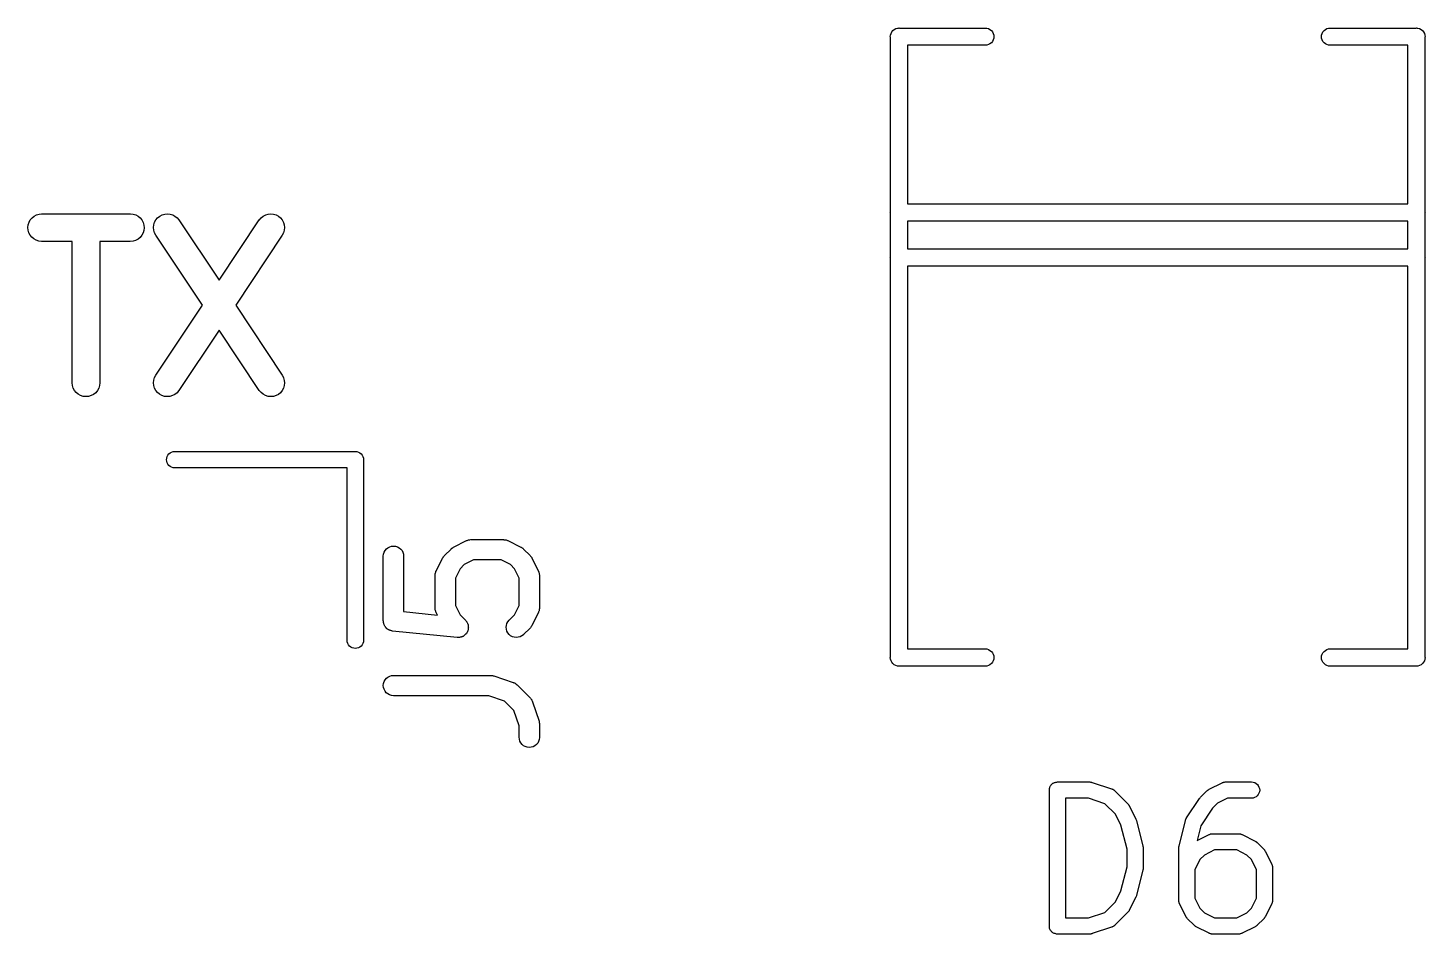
# Model space of a CAD drawing. Extents: x 122.7 to 185.3, y -119.4 to -70.3.
# Drawn here: x 136.97 to 147.26, y -118.37 to -111.7 of the extents above; entities that cross this region are included whole.
import ezdxf

# ---------------------------------------------------------------- set-up
doc = ezdxf.new("R2010")
doc.units = 0
doc.layers.add('BLACK', color=7, linetype='CONTINUOUS')

msp = doc.modelspace()

# ---------------------------------------------------------------- linework, layer by layer
at = {"layer": 'BLACK', "linetype": 'CONTINUOUS'}
for p, q in [((143.32, -111.748), (143.324, -111.736)), ((143.324, -111.736), (143.33, -111.725)), ((143.33, -111.725), (143.338, -111.715)), ((143.338, -111.715), (143.348, -111.707)), ((143.348, -111.707), (143.359, -111.701)), ((143.359, -111.701), (143.371, -111.697)), ((143.371, -111.697), (143.38, -111.697)), ((143.38, -111.697), (143.383, -111.696)), ((143.383, -111.696), (143.386, -111.697)), ((143.386, -111.697), (144.021, -111.697)), ((144.021, -111.697), (144.03, -111.697)), ((144.03, -111.697), (144.042, -111.701)), ((144.042, -111.701), (144.053, -111.707)), ((144.053, -111.707), (144.063, -111.715)), ((144.063, -111.715), (144.071, -111.725)), ((144.071, -111.725), (144.077, -111.736)), ((144.077, -111.736), (144.081, -111.748)), ((146.495, -111.748), (146.499, -111.736)), ((146.499, -111.736), (146.505, -111.725)), ((146.505, -111.725), (146.513, -111.715)), ((146.513, -111.715), (146.523, -111.707)), ((146.523, -111.707), (146.534, -111.701)), ((146.534, -111.701), (146.546, -111.697)), ((146.546, -111.697), (146.555, -111.697)), ((146.555, -111.697), (147.19, -111.697)), ((147.19, -111.697), (147.193, -111.696)), ((147.193, -111.696), (147.196, -111.697)), ((147.196, -111.697), (147.205, -111.697)), ((147.205, -111.697), (147.217, -111.701)), ((147.217, -111.701), (147.228, -111.707)), ((147.228, -111.707), (147.238, -111.715)), ((147.238, -111.715), (147.246, -111.725)), ((147.246, -111.725), (147.252, -111.736)), ((147.252, -111.736), (147.256, -111.748)), ((143.319, -111.76), (143.32, -111.748)), ((143.32, -111.763), (143.319, -111.76)), ((143.32, -113.052), (143.32, -111.763)), ((144.021, -111.823), (143.446, -111.823)), ((143.446, -111.823), (143.446, -112.992)), ((144.03, -111.823), (144.021, -111.823)), ((144.042, -111.819), (144.03, -111.823)), ((144.053, -111.813), (144.042, -111.819)), ((144.063, -111.805), (144.053, -111.813)), ((144.071, -111.795), (144.063, -111.805)), ((144.077, -111.784), (144.071, -111.795)), ((144.081, -111.772), (144.077, -111.784)), ((144.081, -111.748), (144.082, -111.76)), ((144.082, -111.76), (144.081, -111.772)), ((146.494, -111.76), (146.495, -111.748)), ((146.495, -111.772), (146.494, -111.76)), ((146.499, -111.784), (146.495, -111.772)), ((146.505, -111.795), (146.499, -111.784)), ((146.513, -111.805), (146.505, -111.795)), ((146.523, -111.813), (146.513, -111.805)), ((146.534, -111.819), (146.523, -111.813)), ((146.546, -111.823), (146.534, -111.819)), ((146.555, -111.823), (146.546, -111.823)), ((147.13, -111.823), (146.555, -111.823)), ((147.13, -112.992), (147.13, -111.823)), ((147.256, -111.748), (147.257, -111.76)), ((147.257, -111.76), (147.256, -111.763)), ((147.256, -111.763), (147.256, -113.052)), ((137.013, -113.081), (137.031, -113.072)), ((137.031, -113.072), (137.05, -113.066)), ((137.05, -113.066), (137.069, -113.064)), ((137.069, -113.064), (137.722, -113.064)), ((137.722, -113.064), (137.724, -113.064)), ((137.724, -113.064), (137.744, -113.067)), ((137.744, -113.067), (137.762, -113.073)), ((137.762, -113.073), (137.78, -113.082)), ((137.939, -113.081), (137.956, -113.072)), ((137.956, -113.072), (137.975, -113.066)), ((137.975, -113.066), (137.995, -113.064)), ((137.995, -113.064), (138.015, -113.067)), ((138.015, -113.067), (138.034, -113.072)), ((138.034, -113.072), (138.051, -113.082)), ((138.701, -113.081), (138.719, -113.072)), ((138.719, -113.072), (138.738, -113.066)), ((138.738, -113.066), (138.757, -113.064)), ((138.757, -113.064), (138.777, -113.067)), ((138.777, -113.067), (138.796, -113.072)), ((138.796, -113.072), (138.814, -113.082)), ((143.319, -113.055), (143.32, -113.052)), ((143.32, -113.059), (143.319, -113.055)), ((143.32, -113.382), (143.32, -113.059)), ((143.446, -112.992), (147.13, -112.992)), ((147.256, -113.052), (147.257, -113.055)), ((147.257, -113.055), (147.256, -113.059)), ((147.256, -113.059), (147.256, -113.382)), ((136.968, -113.165), (136.97, -113.146)), ((136.969, -113.185), (136.968, -113.165)), ((136.97, -113.146), (136.976, -113.127)), ((136.976, -113.127), (136.985, -113.109)), ((136.985, -113.109), (136.998, -113.094)), ((136.998, -113.094), (137.013, -113.081)), ((137.78, -113.082), (137.795, -113.095)), ((137.795, -113.095), (137.807, -113.11)), ((137.807, -113.11), (137.817, -113.128)), ((137.817, -113.128), (137.822, -113.147)), ((137.822, -113.147), (137.824, -113.167)), ((137.824, -113.167), (137.822, -113.187)), ((137.893, -113.165), (137.895, -113.145)), ((137.895, -113.185), (137.893, -113.165)), ((137.895, -113.145), (137.901, -113.126)), ((137.901, -113.126), (137.911, -113.109)), ((137.911, -113.109), (137.923, -113.094)), ((137.923, -113.094), (137.939, -113.081)), ((138.051, -113.082), (138.067, -113.094)), ((138.067, -113.094), (138.079, -113.11)), ((138.079, -113.11), (138.376, -113.554)), ((138.376, -113.554), (138.672, -113.11)), ((138.672, -113.11), (138.673, -113.109)), ((138.673, -113.109), (138.686, -113.093)), ((138.686, -113.093), (138.701, -113.081)), ((138.814, -113.082), (138.829, -113.095)), ((138.829, -113.095), (138.841, -113.11)), ((138.841, -113.11), (138.851, -113.128)), ((138.851, -113.128), (138.856, -113.146)), ((138.856, -113.146), (138.858, -113.166)), ((138.858, -113.166), (138.856, -113.186)), ((143.446, -113.119), (143.446, -113.322)), ((147.13, -113.119), (143.446, -113.119)), ((147.13, -113.322), (147.13, -113.119)), ((136.975, -113.204), (136.969, -113.185)), ((136.984, -113.222), (136.975, -113.204)), ((136.997, -113.237), (136.984, -113.222)), ((137.012, -113.25), (136.997, -113.237)), ((137.029, -113.259), (137.012, -113.25)), ((137.048, -113.265), (137.029, -113.259)), ((137.068, -113.268), (137.048, -113.265)), ((137.069, -113.268), (137.068, -113.268)), ((137.294, -113.268), (137.069, -113.268)), ((137.294, -114.309), (137.294, -113.268)), ((137.722, -113.268), (137.497, -113.268)), ((137.497, -113.268), (137.497, -114.309)), ((137.742, -113.266), (137.722, -113.268)), ((137.761, -113.26), (137.742, -113.266)), ((137.779, -113.251), (137.761, -113.26)), ((137.794, -113.238), (137.779, -113.251)), ((137.807, -113.223), (137.794, -113.238)), ((137.816, -113.205), (137.807, -113.223)), ((137.822, -113.187), (137.816, -113.205)), ((137.9, -113.204), (137.895, -113.185)), ((137.909, -113.221), (137.9, -113.204)), ((137.91, -113.222), (137.909, -113.221)), ((138.253, -113.738), (137.91, -113.222)), ((138.841, -113.222), (138.498, -113.738)), ((138.85, -113.205), (138.841, -113.222)), ((138.856, -113.186), (138.85, -113.205)), ((143.319, -113.386), (143.32, -113.382)), ((143.446, -113.322), (147.13, -113.322)), ((147.256, -113.382), (147.257, -113.386)), ((143.32, -113.389), (143.319, -113.386)), ((143.32, -116.329), (143.32, -113.389)), ((147.13, -113.449), (143.446, -113.449)), ((143.446, -113.449), (143.446, -116.268)), ((147.13, -116.268), (147.13, -113.449)), ((147.257, -113.386), (147.256, -113.389)), ((147.256, -113.389), (147.256, -116.329)), ((137.91, -114.253), (138.253, -113.738)), ((138.498, -113.738), (138.841, -114.253)), ((138.376, -113.921), (138.079, -114.365)), ((138.672, -114.365), (138.376, -113.921)), ((137.296, -114.329), (137.294, -114.309)), ((137.497, -114.31), (137.495, -114.33)), ((137.497, -114.309), (137.497, -114.31)), ((137.893, -114.309), (137.895, -114.289)), ((137.895, -114.329), (137.893, -114.309)), ((137.895, -114.289), (137.901, -114.27)), ((137.901, -114.27), (137.91, -114.253)), ((138.841, -114.253), (138.842, -114.254)), ((138.842, -114.254), (138.851, -114.272)), ((138.851, -114.272), (138.856, -114.291)), ((138.856, -114.291), (138.858, -114.31)), ((138.858, -114.31), (138.856, -114.33)), ((137.302, -114.348), (137.296, -114.329)), ((137.311, -114.365), (137.302, -114.348)), ((137.324, -114.381), (137.311, -114.365)), ((137.339, -114.393), (137.324, -114.381)), ((137.356, -114.403), (137.339, -114.393)), ((137.375, -114.409), (137.356, -114.403)), ((137.395, -114.411), (137.375, -114.409)), ((137.415, -114.409), (137.395, -114.411)), ((137.434, -114.403), (137.415, -114.409)), ((137.451, -114.394), (137.434, -114.403)), ((137.467, -114.382), (137.451, -114.394)), ((137.48, -114.366), (137.467, -114.382)), ((137.489, -114.349), (137.48, -114.366)), ((137.495, -114.33), (137.489, -114.349)), ((137.901, -114.348), (137.895, -114.329)), ((137.91, -114.365), (137.901, -114.348)), ((137.922, -114.381), (137.91, -114.365)), ((137.938, -114.393), (137.922, -114.381)), ((137.955, -114.403), (137.938, -114.393)), ((137.974, -114.409), (137.955, -114.403)), ((137.994, -114.411), (137.974, -114.409)), ((138.013, -114.409), (137.994, -114.411)), ((138.032, -114.403), (138.013, -114.409)), ((138.05, -114.394), (138.032, -114.403)), ((138.066, -114.382), (138.05, -114.394)), ((138.078, -114.367), (138.066, -114.382)), ((138.079, -114.365), (138.078, -114.367)), ((138.685, -114.381), (138.672, -114.365)), ((138.7, -114.393), (138.685, -114.381)), ((138.717, -114.403), (138.7, -114.393)), ((138.736, -114.409), (138.717, -114.403)), ((138.756, -114.411), (138.736, -114.409)), ((138.776, -114.409), (138.756, -114.411)), ((138.795, -114.403), (138.776, -114.409)), ((138.812, -114.394), (138.795, -114.403)), ((138.828, -114.382), (138.812, -114.394)), ((138.84, -114.366), (138.828, -114.382)), ((138.85, -114.349), (138.84, -114.366)), ((138.856, -114.33), (138.85, -114.349)), ((138.006, -114.832), (138.016, -114.825)), ((138.016, -114.825), (138.026, -114.819)), ((138.026, -114.819), (138.037, -114.816)), ((138.037, -114.816), (138.046, -114.815)), ((138.046, -114.815), (139.376, -114.815)), ((139.376, -114.815), (139.379, -114.815)), ((139.379, -114.815), (139.382, -114.815)), ((139.382, -114.815), (139.382, -114.815)), ((139.382, -114.815), (139.391, -114.816)), ((139.391, -114.816), (139.402, -114.819)), ((139.402, -114.819), (139.412, -114.825)), ((139.412, -114.825), (139.422, -114.832)), ((137.989, -114.875), (137.99, -114.863)), ((137.99, -114.887), (137.989, -114.875)), ((137.99, -114.863), (137.993, -114.852)), ((137.993, -114.898), (137.99, -114.887)), ((137.993, -114.852), (137.999, -114.842)), ((137.999, -114.908), (137.993, -114.898)), ((137.999, -114.842), (138.006, -114.832)), ((138.006, -114.918), (137.999, -114.908)), ((138.016, -114.925), (138.006, -114.918)), ((138.026, -114.931), (138.016, -114.925)), ((139.422, -114.832), (139.429, -114.842)), ((139.429, -114.842), (139.435, -114.852)), ((139.435, -114.852), (139.438, -114.863)), ((139.438, -114.863), (139.439, -114.875)), ((139.439, -114.875), (139.439, -114.878)), ((139.439, -114.878), (139.439, -116.208)), ((138.037, -114.934), (138.026, -114.931)), ((138.046, -114.935), (138.037, -114.934)), ((139.319, -114.935), (138.046, -114.935)), ((139.319, -116.208), (139.319, -114.935)), ((139.591, -115.556), (139.598, -115.544)), ((139.598, -115.544), (139.608, -115.532)), ((139.608, -115.532), (139.619, -115.523)), ((139.619, -115.523), (139.632, -115.516)), ((139.632, -115.516), (139.646, -115.512)), ((139.646, -115.512), (139.661, -115.511)), ((139.661, -115.511), (139.675, -115.512)), ((139.675, -115.512), (139.689, -115.517)), ((139.689, -115.517), (139.702, -115.524)), ((139.702, -115.524), (139.714, -115.533)), ((139.714, -115.533), (139.723, -115.544)), ((139.723, -115.544), (139.73, -115.557)), ((140.036, -115.581), (140.084, -115.533)), ((140.084, -115.532), (140.088, -115.53)), ((140.084, -115.533), (140.084, -115.532)), ((140.088, -115.53), (140.091, -115.527)), ((140.091, -115.527), (140.093, -115.525)), ((140.093, -115.525), (140.096, -115.523)), ((140.096, -115.523), (140.099, -115.521)), ((140.099, -115.521), (140.103, -115.519)), ((140.103, -115.519), (140.198, -115.471)), ((140.198, -115.471), (140.199, -115.471)), ((140.199, -115.471), (140.201, -115.47)), ((140.201, -115.47), (140.203, -115.469)), ((140.203, -115.469), (140.208, -115.468)), ((140.208, -115.468), (140.213, -115.466)), ((140.213, -115.466), (140.215, -115.465)), ((140.215, -115.465), (140.217, -115.465)), ((140.217, -115.465), (140.222, -115.464)), ((140.222, -115.464), (140.227, -115.463)), ((140.227, -115.463), (140.23, -115.464)), ((140.23, -115.464), (140.232, -115.463)), ((140.232, -115.463), (140.47, -115.463)), ((140.47, -115.463), (140.471, -115.463)), ((140.471, -115.463), (140.473, -115.464)), ((140.473, -115.464), (140.475, -115.464)), ((140.475, -115.464), (140.48, -115.464)), ((140.48, -115.464), (140.485, -115.465)), ((140.485, -115.465), (140.488, -115.466)), ((140.488, -115.466), (140.49, -115.466)), ((140.49, -115.466), (140.495, -115.468)), ((140.495, -115.468), (140.499, -115.469)), ((140.499, -115.469), (140.501, -115.47)), ((140.501, -115.47), (140.503, -115.471)), ((140.503, -115.471), (140.599, -115.519)), ((140.599, -115.519), (140.6, -115.519)), ((140.6, -115.519), (140.603, -115.522)), ((140.603, -115.522), (140.607, -115.524)), ((140.607, -115.524), (140.609, -115.526)), ((140.609, -115.526), (140.612, -115.527)), ((140.612, -115.527), (140.615, -115.53)), ((140.615, -115.53), (140.618, -115.533)), ((140.618, -115.533), (140.666, -115.581)), ((139.585, -115.585), (139.587, -115.57)), ((139.585, -115.586), (139.585, -115.585)), ((139.585, -116.062), (139.585, -115.586)), ((139.587, -115.57), (139.591, -115.556)), ((139.73, -115.557), (139.734, -115.571)), ((139.734, -115.571), (139.735, -115.586)), ((139.735, -115.586), (139.735, -115.994)), ((139.974, -115.695), (140.022, -115.6)), ((140.022, -115.599), (140.025, -115.596)), ((140.022, -115.6), (140.022, -115.599)), ((140.025, -115.596), (140.027, -115.592)), ((140.027, -115.592), (140.029, -115.589)), ((140.029, -115.589), (140.03, -115.587)), ((140.03, -115.587), (140.033, -115.584)), ((140.033, -115.584), (140.036, -115.581)), ((140.181, -115.648), (140.151, -115.678)), ((140.25, -115.613), (140.181, -115.648)), ((140.452, -115.613), (140.25, -115.613)), ((140.521, -115.648), (140.452, -115.613)), ((140.551, -115.678), (140.521, -115.648)), ((140.666, -115.581), (140.667, -115.581)), ((140.667, -115.581), (140.669, -115.585)), ((140.669, -115.585), (140.672, -115.588)), ((140.672, -115.588), (140.674, -115.59)), ((140.674, -115.59), (140.676, -115.593)), ((140.676, -115.593), (140.678, -115.596)), ((140.678, -115.596), (140.68, -115.6)), ((140.68, -115.6), (140.727, -115.695)), ((139.966, -115.728), (139.967, -115.726)), ((139.966, -115.729), (139.966, -115.728)), ((139.966, -115.967), (139.966, -115.729)), ((139.967, -115.718), (139.968, -115.713)), ((139.967, -115.723), (139.967, -115.718)), ((139.967, -115.726), (139.967, -115.723)), ((139.968, -115.713), (139.969, -115.711)), ((139.969, -115.709), (139.971, -115.704)), ((139.969, -115.711), (139.969, -115.709)), ((139.971, -115.704), (139.972, -115.699)), ((139.972, -115.699), (139.973, -115.697)), ((139.973, -115.697), (139.974, -115.695)), ((140.151, -115.678), (140.116, -115.747)), ((140.116, -115.747), (140.116, -115.949)), ((140.585, -115.747), (140.551, -115.678)), ((140.585, -115.949), (140.585, -115.747)), ((140.727, -115.695), (140.728, -115.696)), ((140.728, -115.696), (140.729, -115.698)), ((140.729, -115.698), (140.73, -115.7)), ((140.73, -115.7), (140.731, -115.705)), ((140.731, -115.705), (140.733, -115.71)), ((140.733, -115.71), (140.733, -115.712)), ((140.733, -115.712), (140.734, -115.714)), ((140.734, -115.714), (140.734, -115.719)), ((140.734, -115.719), (140.735, -115.724)), ((140.735, -115.724), (140.735, -115.727)), ((140.735, -115.727), (140.735, -115.729)), ((140.735, -115.729), (140.735, -115.967)), ((140.116, -115.949), (140.151, -116.018)), ((140.551, -116.018), (140.585, -115.949)), ((139.735, -115.994), (139.984, -116.019)), ((139.967, -115.969), (139.966, -115.967)), ((139.966, -115.971), (139.967, -115.969)), ((139.967, -115.976), (139.966, -115.971)), ((139.968, -115.981), (139.967, -115.976)), ((139.968, -115.984), (139.968, -115.981)), ((139.969, -115.986), (139.968, -115.984)), ((139.971, -115.991), (139.969, -115.986)), ((139.972, -115.995), (139.971, -115.991)), ((139.973, -115.997), (139.972, -115.995)), ((139.974, -116), (139.973, -115.997)), ((139.984, -116.019), (139.974, -116)), ((139.974, -116), (139.974, -116)), ((140.151, -116.018), (140.19, -116.057)), ((140.19, -116.057), (140.19, -116.057)), ((140.19, -116.057), (140.193, -116.06)), ((140.503, -116.068), (140.512, -116.057)), ((140.512, -116.057), (140.551, -116.018)), ((140.727, -116), (140.68, -116.096)), ((140.728, -115.998), (140.727, -116)), ((140.729, -115.996), (140.728, -115.998)), ((140.731, -115.992), (140.729, -115.996)), ((140.733, -115.987), (140.731, -115.992)), ((140.734, -115.982), (140.733, -115.985)), ((140.733, -115.985), (140.733, -115.987)), ((140.735, -115.972), (140.734, -115.977)), ((140.734, -115.977), (140.734, -115.982)), ((140.735, -115.967), (140.735, -115.968)), ((140.735, -115.968), (140.735, -115.97)), ((140.735, -115.97), (140.735, -115.972)), ((139.586, -116.065), (139.585, -116.062)), ((139.586, -116.069), (139.586, -116.065)), ((139.586, -116.073), (139.586, -116.069)), ((139.587, -116.077), (139.586, -116.073)), ((139.588, -116.08), (139.587, -116.077)), ((139.588, -116.083), (139.588, -116.08)), ((139.59, -116.087), (139.588, -116.083)), ((139.591, -116.091), (139.59, -116.087)), ((139.593, -116.094), (139.591, -116.091)), ((139.594, -116.097), (139.593, -116.094)), ((139.596, -116.1), (139.594, -116.097)), ((139.598, -116.104), (139.596, -116.1)), ((139.6, -116.106), (139.598, -116.104)), ((139.602, -116.109), (139.6, -116.106)), ((139.605, -116.112), (139.602, -116.109)), ((139.607, -116.115), (139.605, -116.112)), ((139.61, -116.117), (139.607, -116.115)), ((139.612, -116.12), (139.61, -116.117)), ((139.615, -116.122), (139.612, -116.12)), ((139.618, -116.124), (139.615, -116.122)), ((139.621, -116.126), (139.618, -116.124)), ((139.624, -116.128), (139.621, -116.126)), ((139.628, -116.129), (139.624, -116.128)), ((139.631, -116.131), (139.628, -116.129)), ((139.635, -116.132), (139.631, -116.131)), ((139.638, -116.134), (139.635, -116.132)), ((139.641, -116.134), (139.638, -116.134)), ((139.645, -116.136), (139.641, -116.134)), ((139.649, -116.136), (139.645, -116.136)), ((139.652, -116.137), (139.649, -116.136)), ((139.653, -116.137), (139.652, -116.137)), ((140.129, -116.184), (139.653, -116.137)), ((140.192, -116.16), (140.189, -116.163)), ((140.194, -116.158), (140.192, -116.16)), ((140.193, -116.06), (140.195, -116.063)), ((140.196, -116.155), (140.194, -116.158)), ((140.195, -116.063), (140.197, -116.066)), ((140.199, -116.152), (140.196, -116.155)), ((140.197, -116.066), (140.199, -116.069)), ((140.199, -116.069), (140.201, -116.072)), ((140.2, -116.149), (140.199, -116.152)), ((140.202, -116.146), (140.2, -116.149)), ((140.201, -116.072), (140.203, -116.075)), ((140.204, -116.142), (140.202, -116.146)), ((140.203, -116.075), (140.204, -116.079)), ((140.204, -116.079), (140.206, -116.082)), ((140.206, -116.139), (140.204, -116.142)), ((140.206, -116.082), (140.207, -116.085)), ((140.207, -116.136), (140.206, -116.139)), ((140.207, -116.085), (140.209, -116.089)), ((140.208, -116.132), (140.207, -116.136)), ((140.209, -116.129), (140.208, -116.132)), ((140.209, -116.089), (140.209, -116.092)), ((140.209, -116.092), (140.21, -116.096)), ((140.21, -116.125), (140.209, -116.129)), ((140.21, -116.096), (140.211, -116.1)), ((140.211, -116.118), (140.21, -116.121)), ((140.21, -116.121), (140.21, -116.125)), ((140.211, -116.1), (140.211, -116.103)), ((140.211, -116.103), (140.211, -116.107)), ((140.211, -116.107), (140.212, -116.111)), ((140.212, -116.111), (140.211, -116.114)), ((140.211, -116.114), (140.211, -116.118)), ((140.49, -116.109), (140.492, -116.095)), ((140.492, -116.124), (140.49, -116.109)), ((140.492, -116.095), (140.496, -116.081)), ((140.496, -116.138), (140.492, -116.124)), ((140.496, -116.081), (140.503, -116.068)), ((140.503, -116.151), (140.496, -116.138)), ((140.512, -116.162), (140.503, -116.151)), ((140.523, -116.172), (140.512, -116.162)), ((140.666, -116.115), (140.618, -116.163)), ((140.668, -116.112), (140.666, -116.115)), ((140.671, -116.109), (140.668, -116.112)), ((140.673, -116.106), (140.671, -116.109)), ((140.675, -116.104), (140.673, -116.106)), ((140.677, -116.1), (140.675, -116.104)), ((140.679, -116.097), (140.677, -116.1)), ((140.68, -116.096), (140.679, -116.097)), ((139.32, -116.217), (139.319, -116.208)), ((139.323, -116.228), (139.32, -116.217)), ((139.329, -116.238), (139.323, -116.228)), ((139.336, -116.248), (139.329, -116.238)), ((139.346, -116.255), (139.336, -116.248)), ((139.356, -116.261), (139.346, -116.255)), ((139.367, -116.264), (139.356, -116.261)), ((139.379, -116.265), (139.367, -116.264)), ((139.391, -116.264), (139.379, -116.265)), ((139.402, -116.261), (139.391, -116.264)), ((139.412, -116.255), (139.402, -116.261)), ((139.422, -116.248), (139.412, -116.255)), ((139.429, -116.238), (139.422, -116.248)), ((139.435, -116.228), (139.429, -116.238)), ((139.438, -116.217), (139.435, -116.228)), ((139.439, -116.208), (139.438, -116.217)), ((140.133, -116.184), (140.129, -116.184)), ((140.136, -116.185), (140.133, -116.184)), ((140.14, -116.184), (140.136, -116.185)), ((140.144, -116.184), (140.14, -116.184)), ((140.147, -116.184), (140.144, -116.184)), ((140.151, -116.183), (140.147, -116.184)), ((140.154, -116.182), (140.151, -116.183)), ((140.158, -116.182), (140.154, -116.182)), ((140.161, -116.18), (140.158, -116.182)), ((140.165, -116.179), (140.161, -116.18)), ((140.168, -116.177), (140.165, -116.179)), ((140.172, -116.176), (140.168, -116.177)), ((140.175, -116.174), (140.172, -116.176)), ((140.178, -116.172), (140.175, -116.174)), ((140.181, -116.17), (140.178, -116.172)), ((140.184, -116.168), (140.181, -116.17)), ((140.186, -116.165), (140.184, -116.168)), ((140.189, -116.163), (140.186, -116.165)), ((140.536, -116.179), (140.523, -116.172)), ((140.55, -116.183), (140.536, -116.179)), ((140.564, -116.185), (140.55, -116.183)), ((140.579, -116.183), (140.564, -116.185)), ((140.593, -116.179), (140.579, -116.183)), ((140.606, -116.173), (140.593, -116.179)), ((140.617, -116.164), (140.606, -116.173)), ((140.618, -116.163), (140.617, -116.164)), ((143.319, -116.332), (143.32, -116.329)), ((143.32, -116.344), (143.319, -116.332)), ((143.324, -116.356), (143.32, -116.344)), ((143.33, -116.367), (143.324, -116.356)), ((143.338, -116.377), (143.33, -116.367)), ((143.446, -116.268), (144.021, -116.268)), ((144.021, -116.268), (144.03, -116.269)), ((144.03, -116.269), (144.042, -116.273)), ((144.042, -116.273), (144.053, -116.279)), ((144.053, -116.279), (144.063, -116.287)), ((144.063, -116.287), (144.071, -116.297)), ((144.071, -116.367), (144.063, -116.377)), ((144.071, -116.297), (144.077, -116.308)), ((144.077, -116.356), (144.071, -116.367)), ((144.077, -116.308), (144.081, -116.32)), ((144.081, -116.344), (144.077, -116.356)), ((144.081, -116.32), (144.082, -116.332)), ((144.082, -116.332), (144.081, -116.344)), ((146.494, -116.332), (146.495, -116.32)), ((146.495, -116.344), (146.494, -116.332)), ((146.495, -116.32), (146.499, -116.308)), ((146.499, -116.356), (146.495, -116.344)), ((146.499, -116.308), (146.505, -116.297)), ((146.505, -116.367), (146.499, -116.356)), ((146.505, -116.297), (146.513, -116.287)), ((146.513, -116.377), (146.505, -116.367)), ((146.513, -116.287), (146.523, -116.279)), ((146.523, -116.279), (146.534, -116.273)), ((146.534, -116.273), (146.546, -116.269)), ((146.546, -116.269), (146.555, -116.268)), ((146.555, -116.268), (147.13, -116.268)), ((147.246, -116.367), (147.238, -116.377)), ((147.252, -116.356), (147.246, -116.367)), ((147.256, -116.344), (147.252, -116.356)), ((147.256, -116.329), (147.257, -116.332)), ((147.257, -116.332), (147.256, -116.344)), ((139.619, -116.476), (139.632, -116.469)), ((139.632, -116.469), (139.646, -116.465)), ((139.646, -116.465), (139.66, -116.463)), ((139.66, -116.463), (140.375, -116.463)), ((140.375, -116.463), (140.376, -116.463)), ((140.376, -116.463), (140.38, -116.464)), ((140.38, -116.464), (140.384, -116.464)), ((140.384, -116.464), (140.387, -116.465)), ((140.387, -116.465), (140.39, -116.465)), ((140.39, -116.465), (140.394, -116.466)), ((140.394, -116.466), (140.398, -116.467)), ((140.398, -116.467), (140.541, -116.515)), ((143.348, -116.385), (143.338, -116.377)), ((143.359, -116.391), (143.348, -116.385)), ((143.371, -116.395), (143.359, -116.391)), ((143.383, -116.396), (143.371, -116.395)), ((143.386, -116.395), (143.383, -116.396)), ((144.021, -116.395), (143.386, -116.395)), ((144.03, -116.395), (144.021, -116.395)), ((144.042, -116.391), (144.03, -116.395)), ((144.053, -116.385), (144.042, -116.391)), ((144.063, -116.377), (144.053, -116.385)), ((146.523, -116.385), (146.513, -116.377)), ((146.534, -116.391), (146.523, -116.385)), ((146.546, -116.395), (146.534, -116.391)), ((146.555, -116.395), (146.546, -116.395)), ((147.19, -116.395), (146.555, -116.395)), ((147.193, -116.396), (147.19, -116.395)), ((147.196, -116.395), (147.193, -116.396)), ((147.205, -116.395), (147.196, -116.395)), ((147.217, -116.391), (147.205, -116.395)), ((147.228, -116.385), (147.217, -116.391)), ((147.238, -116.377), (147.228, -116.385)), ((139.585, -116.538), (139.587, -116.523)), ((139.587, -116.552), (139.585, -116.538)), ((139.587, -116.523), (139.591, -116.509)), ((139.591, -116.566), (139.587, -116.552)), ((139.591, -116.509), (139.598, -116.496)), ((139.598, -116.579), (139.591, -116.566)), ((139.598, -116.496), (139.608, -116.485)), ((139.608, -116.485), (139.619, -116.476)), ((140.541, -116.515), (140.542, -116.515)), ((140.542, -116.515), (140.544, -116.516)), ((140.544, -116.516), (140.546, -116.517)), ((140.546, -116.517), (140.551, -116.519)), ((140.551, -116.519), (140.556, -116.521)), ((140.556, -116.521), (140.557, -116.523)), ((140.557, -116.523), (140.559, -116.524)), ((140.559, -116.524), (140.563, -116.527)), ((140.563, -116.527), (140.567, -116.53)), ((140.567, -116.53), (140.569, -116.532)), ((140.569, -116.532), (140.571, -116.533)), ((140.571, -116.533), (140.666, -116.628)), ((139.607, -116.591), (139.598, -116.579)), ((139.618, -116.6), (139.607, -116.591)), ((139.631, -116.607), (139.618, -116.6)), ((139.645, -116.612), (139.631, -116.607)), ((139.659, -116.613), (139.645, -116.612)), ((139.66, -116.613), (139.659, -116.613)), ((140.362, -116.613), (139.66, -116.613)), ((140.477, -116.652), (140.362, -116.613)), ((140.547, -116.722), (140.477, -116.652)), ((140.666, -116.628), (140.667, -116.629)), ((140.667, -116.629), (140.668, -116.631)), ((140.668, -116.631), (140.67, -116.632)), ((140.67, -116.632), (140.672, -116.636)), ((140.672, -116.636), (140.676, -116.64)), ((140.676, -116.64), (140.677, -116.642)), ((140.677, -116.642), (140.678, -116.644)), ((140.678, -116.644), (140.68, -116.649)), ((140.68, -116.649), (140.682, -116.653)), ((140.682, -116.653), (140.683, -116.655)), ((140.683, -116.655), (140.684, -116.657)), ((140.684, -116.657), (140.732, -116.8)), ((140.585, -116.836), (140.547, -116.722)), ((140.585, -116.919), (140.585, -116.836)), ((140.732, -116.8), (140.732, -116.801)), ((140.732, -116.801), (140.733, -116.805)), ((140.733, -116.805), (140.734, -116.809)), ((140.734, -116.809), (140.734, -116.813)), ((140.734, -116.813), (140.735, -116.816)), ((140.735, -116.816), (140.735, -116.82)), ((140.735, -116.82), (140.735, -116.824)), ((140.735, -116.824), (140.735, -116.919)), ((140.587, -116.934), (140.585, -116.919)), ((140.591, -116.948), (140.587, -116.934)), ((140.598, -116.961), (140.591, -116.948)), ((140.607, -116.972), (140.598, -116.961)), ((140.618, -116.981), (140.607, -116.972)), ((140.631, -116.988), (140.618, -116.981)), ((140.701, -116.982), (140.688, -116.989)), ((140.713, -116.973), (140.701, -116.982)), ((140.722, -116.962), (140.713, -116.973)), ((140.729, -116.949), (140.722, -116.962)), ((140.734, -116.935), (140.729, -116.949)), ((140.735, -116.92), (140.734, -116.935)), ((140.735, -116.919), (140.735, -116.92)), ((140.645, -116.993), (140.631, -116.988)), ((140.66, -116.994), (140.645, -116.993)), ((140.674, -116.993), (140.66, -116.994)), ((140.688, -116.989), (140.674, -116.993)), ((144.491, -117.296), (144.493, -117.29)), ((144.493, -117.29), (144.494, -117.285)), ((144.494, -117.284), (144.497, -117.28)), ((144.494, -117.285), (144.494, -117.284)), ((144.494, -117.285), (144.494, -117.285)), ((144.497, -117.28), (144.5, -117.275)), ((144.5, -117.274), (144.504, -117.27)), ((144.5, -117.275), (144.5, -117.274)), ((144.5, -117.274), (144.5, -117.274)), ((144.504, -117.27), (144.507, -117.266)), ((144.507, -117.266), (144.507, -117.265)), ((144.507, -117.265), (144.508, -117.265)), ((144.508, -117.265), (144.512, -117.262)), ((144.512, -117.262), (144.516, -117.258)), ((144.516, -117.258), (144.516, -117.258)), ((144.516, -117.258), (144.517, -117.258)), ((144.517, -117.258), (144.522, -117.255)), ((144.522, -117.255), (144.527, -117.253)), ((144.527, -117.253), (144.532, -117.251)), ((144.527, -117.253), (144.527, -117.253)), ((144.527, -117.253), (144.527, -117.253)), ((144.532, -117.251), (144.538, -117.249)), ((144.538, -117.249), (144.538, -117.249)), ((144.538, -117.249), (144.538, -117.249)), ((144.538, -117.249), (144.544, -117.249)), ((144.544, -117.249), (144.549, -117.248)), ((144.549, -117.248), (144.788, -117.248)), ((144.788, -117.248), (144.792, -117.249)), ((144.788, -117.248), (144.788, -117.248)), ((144.792, -117.249), (144.795, -117.249)), ((144.795, -117.249), (144.798, -117.249)), ((144.798, -117.249), (144.8, -117.25)), ((144.8, -117.25), (144.803, -117.251)), ((144.803, -117.251), (144.806, -117.251)), ((144.806, -117.251), (144.949, -117.299)), ((145.666, -117.302), (145.762, -117.255)), ((145.762, -117.255), (145.762, -117.254)), ((145.762, -117.254), (145.764, -117.254)), ((145.764, -117.254), (145.766, -117.253)), ((145.766, -117.253), (145.77, -117.252)), ((145.77, -117.252), (145.773, -117.25)), ((145.773, -117.25), (145.775, -117.25)), ((145.775, -117.25), (145.777, -117.249)), ((145.777, -117.249), (145.781, -117.249)), ((145.781, -117.249), (145.785, -117.248)), ((145.785, -117.248), (145.787, -117.248)), ((145.787, -117.248), (145.788, -117.248)), ((145.788, -117.248), (145.979, -117.248)), ((145.979, -117.248), (145.98, -117.248)), ((145.98, -117.248), (145.991, -117.25)), ((145.991, -117.25), (146.003, -117.253)), ((146.003, -117.253), (146.013, -117.259)), ((146.013, -117.259), (146.022, -117.266)), ((146.022, -117.266), (146.029, -117.275)), ((146.029, -117.275), (146.034, -117.286)), ((146.034, -117.286), (146.038, -117.297)), ((144.49, -117.302), (144.491, -117.296)), ((144.49, -117.307), (144.49, -117.302)), ((144.49, -117.308), (144.49, -117.307)), ((144.49, -118.309), (144.49, -117.308)), ((144.49, -117.308), (144.49, -117.308)), ((144.49, -117.308), (144.49, -117.308)), ((144.49, -117.308), (144.49, -117.308)), ((144.491, -117.296), (144.491, -117.296)), ((144.491, -117.296), (144.491, -117.296)), ((144.609, -117.368), (144.609, -118.249)), ((144.778, -117.368), (144.609, -117.368)), ((144.898, -117.408), (144.778, -117.368)), ((144.949, -117.299), (144.95, -117.299)), ((144.95, -117.299), (144.952, -117.3)), ((144.952, -117.3), (144.954, -117.301)), ((144.954, -117.301), (144.957, -117.302)), ((144.957, -117.302), (144.961, -117.304)), ((144.961, -117.304), (144.962, -117.305)), ((144.962, -117.305), (144.964, -117.306)), ((144.964, -117.306), (144.967, -117.309)), ((144.967, -117.309), (144.97, -117.311)), ((144.97, -117.311), (144.971, -117.312)), ((144.971, -117.312), (144.973, -117.313)), ((144.973, -117.313), (145.068, -117.409)), ((145.5, -117.513), (145.596, -117.37)), ((145.596, -117.369), (145.6, -117.365)), ((145.596, -117.37), (145.596, -117.369)), ((145.6, -117.365), (145.603, -117.361)), ((145.603, -117.361), (145.651, -117.313)), ((145.651, -117.313), (145.654, -117.311)), ((145.651, -117.313), (145.651, -117.313)), ((145.654, -117.311), (145.657, -117.308)), ((145.657, -117.308), (145.659, -117.307)), ((145.659, -117.307), (145.661, -117.306)), ((145.661, -117.306), (145.664, -117.304)), ((145.664, -117.304), (145.666, -117.302)), ((145.802, -117.368), (145.728, -117.405)), ((145.979, -117.368), (145.802, -117.368)), ((145.991, -117.367), (145.979, -117.368)), ((146.002, -117.363), (145.991, -117.367)), ((146.012, -117.358), (146.002, -117.363)), ((146.021, -117.35), (146.012, -117.358)), ((146.028, -117.341), (146.021, -117.35)), ((146.034, -117.331), (146.028, -117.341)), ((146.037, -117.32), (146.034, -117.331)), ((146.039, -117.308), (146.037, -117.32)), ((146.038, -117.297), (146.039, -117.308)), ((144.977, -117.486), (144.898, -117.408)), ((145.017, -117.567), (144.977, -117.486)), ((145.068, -117.409), (145.069, -117.409)), ((145.069, -117.409), (145.071, -117.412)), ((145.071, -117.412), (145.073, -117.414)), ((145.073, -117.414), (145.074, -117.416)), ((145.074, -117.416), (145.076, -117.418)), ((145.076, -117.418), (145.078, -117.421)), ((145.078, -117.421), (145.079, -117.424)), ((145.079, -117.424), (145.127, -117.52)), ((145.692, -117.441), (145.606, -117.571)), ((145.728, -117.405), (145.692, -117.441)), ((145.062, -117.744), (145.017, -117.567)), ((145.127, -117.52), (145.127, -117.52)), ((145.127, -117.52), (145.127, -117.521)), ((145.127, -117.521), (145.128, -117.521)), ((145.128, -117.521), (145.129, -117.526)), ((145.129, -117.526), (145.131, -117.531)), ((145.131, -117.531), (145.131, -117.532)), ((145.131, -117.532), (145.131, -117.532)), ((145.131, -117.532), (145.179, -117.722)), ((145.445, -117.722), (145.492, -117.532)), ((145.492, -117.531), (145.494, -117.527)), ((145.492, -117.532), (145.492, -117.531)), ((145.494, -117.527), (145.495, -117.523)), ((145.495, -117.523), (145.496, -117.522)), ((145.496, -117.52), (145.499, -117.517)), ((145.496, -117.522), (145.496, -117.52)), ((145.499, -117.517), (145.5, -117.513)), ((145.606, -117.571), (145.578, -117.68)), ((145.578, -117.68), (145.666, -117.636)), ((145.666, -117.636), (145.667, -117.635)), ((145.667, -117.635), (145.669, -117.635)), ((145.669, -117.635), (145.67, -117.634)), ((145.67, -117.634), (145.674, -117.633)), ((145.674, -117.633), (145.678, -117.631)), ((145.678, -117.631), (145.68, -117.631)), ((145.68, -117.631), (145.681, -117.631)), ((145.681, -117.631), (145.686, -117.63)), ((145.686, -117.63), (145.69, -117.63)), ((145.69, -117.63), (145.691, -117.63)), ((145.691, -117.63), (145.693, -117.63)), ((145.693, -117.63), (145.884, -117.63)), ((145.884, -117.63), (145.885, -117.63)), ((145.885, -117.63), (145.886, -117.63)), ((145.886, -117.63), (145.888, -117.63)), ((145.888, -117.63), (145.892, -117.63)), ((145.892, -117.63), (145.896, -117.631)), ((145.896, -117.631), (145.898, -117.631)), ((145.898, -117.631), (145.9, -117.632)), ((145.9, -117.632), (145.903, -117.633)), ((145.903, -117.633), (145.907, -117.634)), ((145.907, -117.634), (145.909, -117.635)), ((145.909, -117.635), (145.91, -117.636)), ((145.91, -117.636), (146.006, -117.683)), ((146.006, -117.683), (146.006, -117.684)), ((146.006, -117.684), (146.009, -117.686)), ((146.009, -117.686), (146.012, -117.687)), ((146.012, -117.687), (146.014, -117.689)), ((146.014, -117.689), (146.016, -117.69)), ((146.016, -117.69), (146.019, -117.693)), ((146.019, -117.693), (146.021, -117.695)), ((146.021, -117.695), (146.069, -117.742)), ((145.062, -117.872), (145.062, -117.744)), ((145.179, -117.722), (145.179, -117.723)), ((145.179, -117.723), (145.179, -117.724)), ((145.179, -117.724), (145.18, -117.725)), ((145.18, -117.725), (145.18, -117.73)), ((145.18, -117.73), (145.181, -117.735)), ((145.181, -117.735), (145.181, -117.736)), ((145.181, -117.736), (145.181, -117.737)), ((145.181, -117.737), (145.181, -117.88)), ((145.443, -117.734), (145.444, -117.729)), ((145.443, -117.735), (145.443, -117.734)), ((145.443, -117.736), (145.443, -117.735)), ((145.443, -117.737), (145.443, -117.736)), ((145.443, -118.118), (145.443, -117.737)), ((145.444, -117.723), (145.445, -117.722)), ((145.444, -117.724), (145.444, -117.723)), ((145.444, -117.729), (145.444, -117.724)), ((145.633, -117.786), (145.599, -117.82)), ((145.707, -117.749), (145.633, -117.786)), ((145.87, -117.749), (145.707, -117.749)), ((145.944, -117.786), (145.87, -117.749)), ((145.978, -117.82), (145.944, -117.786)), ((146.069, -117.742), (146.069, -117.743)), ((146.069, -117.743), (146.072, -117.746)), ((146.072, -117.746), (146.074, -117.748)), ((146.074, -117.748), (146.075, -117.75)), ((146.075, -117.75), (146.077, -117.752)), ((146.077, -117.752), (146.078, -117.755)), ((146.078, -117.755), (146.08, -117.758)), ((146.08, -117.758), (146.128, -117.853)), ((145.017, -118.05), (145.062, -117.872)), ((145.179, -117.894), (145.131, -118.085)), ((145.18, -117.892), (145.179, -117.893)), ((145.179, -117.893), (145.179, -117.894)), ((145.181, -117.883), (145.18, -117.887)), ((145.18, -117.887), (145.18, -117.892)), ((145.181, -117.88), (145.181, -117.881)), ((145.181, -117.881), (145.181, -117.882)), ((145.181, -117.882), (145.181, -117.883)), ((145.599, -117.82), (145.562, -117.894)), ((145.562, -117.894), (145.562, -118.104)), ((146.015, -117.894), (145.978, -117.82)), ((146.015, -118.104), (146.015, -117.894)), ((146.128, -117.853), (146.128, -117.854)), ((146.128, -117.854), (146.129, -117.856)), ((146.129, -117.856), (146.129, -117.857)), ((146.129, -117.857), (146.131, -117.861)), ((146.131, -117.861), (146.132, -117.865)), ((146.132, -117.865), (146.132, -117.867)), ((146.132, -117.867), (146.133, -117.868)), ((146.133, -117.868), (146.133, -117.872)), ((146.133, -117.872), (146.134, -117.876)), ((146.134, -117.876), (146.134, -117.878)), ((146.134, -117.878), (146.134, -117.88)), ((146.134, -117.88), (146.134, -118.118)), ((144.977, -118.13), (145.017, -118.05)), ((145.127, -118.097), (145.079, -118.192)), ((145.129, -118.091), (145.127, -118.097)), ((145.127, -118.097), (145.127, -118.097)), ((145.127, -118.097), (145.127, -118.097)), ((145.131, -118.086), (145.129, -118.091)), ((145.131, -118.085), (145.131, -118.086)), ((145.131, -118.086), (145.131, -118.086)), ((145.131, -118.086), (145.131, -118.086)), ((145.562, -118.104), (145.599, -118.178)), ((145.978, -118.178), (146.015, -118.104)), ((144.778, -118.249), (144.898, -118.209)), ((144.898, -118.209), (144.977, -118.13)), ((145.068, -118.208), (144.973, -118.303)), ((145.07, -118.205), (145.068, -118.208)), ((145.073, -118.203), (145.07, -118.205)), ((145.074, -118.201), (145.073, -118.203)), ((145.075, -118.199), (145.074, -118.201)), ((145.077, -118.196), (145.075, -118.199)), ((145.079, -118.193), (145.077, -118.196)), ((145.079, -118.192), (145.079, -118.193)), ((145.443, -118.12), (145.443, -118.118)), ((145.443, -118.122), (145.443, -118.12)), ((145.443, -118.126), (145.443, -118.122)), ((145.444, -118.13), (145.443, -118.126)), ((145.444, -118.131), (145.444, -118.13)), ((145.445, -118.133), (145.444, -118.131)), ((145.446, -118.137), (145.445, -118.133)), ((145.447, -118.141), (145.446, -118.137)), ((145.448, -118.142), (145.447, -118.141)), ((145.449, -118.144), (145.448, -118.142)), ((145.449, -118.145), (145.449, -118.144)), ((145.497, -118.24), (145.449, -118.145)), ((145.599, -118.178), (145.633, -118.212)), ((145.633, -118.212), (145.707, -118.249)), ((145.87, -118.249), (145.944, -118.212)), ((145.944, -118.212), (145.978, -118.178)), ((146.128, -118.145), (146.08, -118.24)), ((146.129, -118.142), (146.128, -118.143)), ((146.128, -118.143), (146.128, -118.145)), ((146.13, -118.138), (146.129, -118.142)), ((146.132, -118.134), (146.13, -118.138)), ((146.133, -118.131), (146.132, -118.132)), ((146.132, -118.132), (146.132, -118.134)), ((146.134, -118.122), (146.133, -118.126)), ((146.133, -118.126), (146.133, -118.131)), ((146.134, -118.118), (146.134, -118.119)), ((146.134, -118.119), (146.134, -118.121)), ((146.134, -118.121), (146.134, -118.122)), ((144.49, -118.314), (144.49, -118.309)), ((144.491, -118.32), (144.49, -118.314)), ((144.492, -118.326), (144.491, -118.32)), ((144.491, -118.32), (144.491, -118.32)), ((144.491, -118.32), (144.491, -118.32)), ((144.609, -118.249), (144.778, -118.249)), ((144.949, -118.318), (144.806, -118.365)), ((144.951, -118.317), (144.949, -118.318)), ((144.953, -118.316), (144.951, -118.317)), ((144.956, -118.315), (144.953, -118.316)), ((144.96, -118.313), (144.956, -118.315)), ((144.962, -118.312), (144.96, -118.313)), ((144.963, -118.311), (144.962, -118.312)), ((144.966, -118.309), (144.963, -118.311)), ((144.97, -118.306), (144.966, -118.309)), ((144.971, -118.305), (144.97, -118.306)), ((144.972, -118.304), (144.971, -118.305)), ((144.973, -118.303), (144.972, -118.304)), ((145.498, -118.243), (145.497, -118.24)), ((145.5, -118.246), (145.498, -118.243)), ((145.502, -118.248), (145.5, -118.246)), ((145.503, -118.25), (145.502, -118.248)), ((145.505, -118.252), (145.503, -118.25)), ((145.507, -118.255), (145.505, -118.252)), ((145.508, -118.256), (145.507, -118.255)), ((145.556, -118.303), (145.508, -118.256)), ((145.558, -118.305), (145.556, -118.303)), ((145.561, -118.308), (145.558, -118.305)), ((145.563, -118.309), (145.561, -118.308)), ((145.565, -118.311), (145.563, -118.309)), ((145.568, -118.312), (145.565, -118.311)), ((145.57, -118.314), (145.568, -118.312)), ((145.571, -118.314), (145.57, -118.314)), ((145.666, -118.362), (145.571, -118.314)), ((145.707, -118.249), (145.87, -118.249)), ((146.006, -118.314), (145.91, -118.362)), ((146.009, -118.313), (146.006, -118.314)), ((146.012, -118.311), (146.009, -118.313)), ((146.013, -118.31), (146.012, -118.311)), ((146.016, -118.308), (146.013, -118.31)), ((146.018, -118.306), (146.016, -118.308)), ((146.021, -118.304), (146.018, -118.306)), ((146.069, -118.256), (146.021, -118.303)), ((146.021, -118.303), (146.021, -118.304)), ((146.071, -118.253), (146.069, -118.256)), ((146.073, -118.251), (146.071, -118.253)), ((146.075, -118.249), (146.073, -118.251)), ((146.076, -118.247), (146.075, -118.249)), ((146.078, -118.244), (146.076, -118.247)), ((146.08, -118.241), (146.078, -118.244)), ((146.08, -118.24), (146.08, -118.241)), ((144.494, -118.331), (144.492, -118.326)), ((144.497, -118.336), (144.494, -118.331)), ((144.494, -118.331), (144.494, -118.331)), ((144.494, -118.331), (144.494, -118.331)), ((144.499, -118.341), (144.497, -118.336)), ((144.5, -118.342), (144.499, -118.341)), ((144.503, -118.346), (144.5, -118.342)), ((144.5, -118.342), (144.5, -118.342)), ((144.507, -118.35), (144.503, -118.346)), ((144.507, -118.351), (144.507, -118.35)), ((144.511, -118.354), (144.507, -118.351)), ((144.507, -118.351), (144.507, -118.351)), ((144.516, -118.358), (144.511, -118.354)), ((144.521, -118.361), (144.516, -118.358)), ((144.516, -118.358), (144.516, -118.358)), ((144.516, -118.358), (144.516, -118.358)), ((144.526, -118.364), (144.521, -118.361)), ((144.532, -118.365), (144.526, -118.364)), ((144.526, -118.364), (144.526, -118.364)), ((144.526, -118.364), (144.526, -118.364)), ((144.537, -118.367), (144.532, -118.365)), ((144.543, -118.368), (144.537, -118.367)), ((144.537, -118.367), (144.537, -118.367)), ((144.537, -118.367), (144.537, -118.367)), ((144.549, -118.368), (144.543, -118.368)), ((144.788, -118.368), (144.549, -118.368)), ((144.549, -118.368), (144.549, -118.368)), ((144.549, -118.368), (144.549, -118.368)), ((144.549, -118.368), (144.549, -118.368)), ((144.549, -118.368), (144.549, -118.368)), ((144.791, -118.368), (144.788, -118.368)), ((144.794, -118.368), (144.791, -118.368)), ((144.797, -118.368), (144.794, -118.368)), ((144.799, -118.367), (144.797, -118.368)), ((144.802, -118.366), (144.799, -118.367)), ((144.806, -118.366), (144.802, -118.366)), ((144.806, -118.365), (144.806, -118.366)), ((145.668, -118.363), (145.666, -118.362)), ((145.67, -118.364), (145.668, -118.363)), ((145.673, -118.365), (145.67, -118.364)), ((145.677, -118.366), (145.673, -118.365)), ((145.679, -118.367), (145.677, -118.366)), ((145.681, -118.367), (145.679, -118.367)), ((145.685, -118.368), (145.681, -118.367)), ((145.689, -118.368), (145.685, -118.368)), ((145.69, -118.368), (145.689, -118.368)), ((145.692, -118.368), (145.69, -118.368)), ((145.693, -118.368), (145.692, -118.368)), ((145.884, -118.368), (145.693, -118.368)), ((145.885, -118.368), (145.884, -118.368)), ((145.887, -118.368), (145.885, -118.368)), ((145.891, -118.368), (145.887, -118.368)), ((145.895, -118.367), (145.891, -118.368)), ((145.897, -118.367), (145.895, -118.367)), ((145.899, -118.366), (145.897, -118.367)), ((145.903, -118.365), (145.899, -118.366)), ((145.906, -118.364), (145.903, -118.365)), ((145.908, -118.363), (145.906, -118.364)), ((145.91, -118.362), (145.908, -118.363)), ((145.91, -118.362), (145.91, -118.362))]:
    msp.add_line(p, q, dxfattribs=at)

doc.saveas('drawing.dxf')
